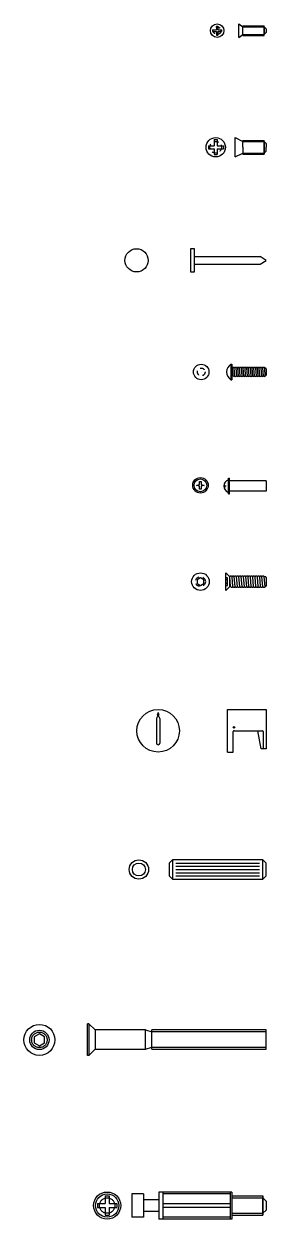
# Model space of a CAD drawing. Header units: centimetres. Extents: x 95 to 1072, y -88 to 650.
# Drawn here: x 94.54 to 100.79, y 495.63 to 526.51 of the extents above; entities that cross this region are included whole.
import ezdxf

# ---------------------------------------------------------------- set-up
doc = ezdxf.new("R2010")
doc.units = ezdxf.units.CM
doc.linetypes.add('ACAD_ISO02W100', pattern=[15, 12, -3])
doc.layers.add('filetto', color=6, linetype='ACAD_ISO02W100')
doc.layers.add('Viti', color=90, linetype='Continuous')

# ---------------------------------------------------------------- blocks, each defined once
blk = doc.blocks.new('drawer rail screw')
at = {"layer": 'filetto'}
for p, q in [((-0.85, 3.105), (-0.85, 0.151)), ((-0.85, 3.105), (-0.35, 3.105)), ((-0.35, 0.151), (-0.35, 3.105)), ((-0.85, 0.151), (-0.35, 0.151))]:
    blk.add_line(p, q, dxfattribs=at)
at = {"layer": 'Viti'}
for p, q in [((-1.009, 4.766), (-0.192, 4.766)), ((-1.009, 4.733), (-1.009, 4.766)), ((-0.192, 4.733), (-1.009, 4.733)), ((-1.009, 4.733), (-0.85, 4.566)), ((-0.192, 4.733), (-0.35, 4.566)), ((-0.192, 4.733), (-0.192, 4.766)), ((-0.35, 4.566), (-0.85, 4.566)), ((-0.85, 4.566), (-0.85, 3.266)), ((-0.35, 3.266), (-0.35, 4.566)), ((-0.85, 3.266), (-0.8, 3.105)), ((-0.85, 3.266), (-0.35, 3.266)), ((-0.8, 3.105), (-0.8, 0.151)), ((-0.35, 3.266), (-0.4, 3.105)), ((-0.4, 0.151), (-0.4, 3.105)), ((-0.8, 0.151), (-0.4, 0.151))]:
    blk.add_line(p, q, dxfattribs=at)
blk = doc.blocks.new('wood dowel')
at = {"layer": 'Viti'}
for p, q in [((-0.832, 2.736), (-0.915, 2.653)), ((-0.415, 2.653), (-0.915, 2.653)), ((-0.915, 2.653), (-0.915, 1.694)), ((-0.498, 2.736), (-0.832, 2.736)), ((-0.832, 2.569), (-0.832, 1.694)), ((-0.748, 2.569), (-0.748, 1.694)), ((-0.665, 2.569), (-0.665, 1.694)), ((-0.582, 2.569), (-0.582, 1.694)), ((-0.498, 2.736), (-0.415, 2.653)), ((-0.498, 2.569), (-0.498, 1.694)), ((-0.415, 1.694), (-0.415, 2.653)), ((-0.915, 1.694), (-0.915, 0.319)), ((-0.832, 1.694), (-0.832, 0.403)), ((-0.748, 1.694), (-0.748, 0.403)), ((-0.665, 1.694), (-0.665, 0.403)), ((-0.582, 1.694), (-0.582, 0.403)), ((-0.498, 1.694), (-0.498, 0.403)), ((-0.415, 0.319), (-0.415, 1.694)), ((-0.915, 0.319), (-0.415, 0.319)), ((-0.832, 0.236), (-0.915, 0.319)), ((-0.498, 0.236), (-0.415, 0.319)), ((-0.832, 0.236), (-0.498, 0.236))]:
    blk.add_line(p, q, dxfattribs=at)

msp = doc.modelspace()

# ---------------------------------------------------------------- linework, layer by layer
at = {"layer": 'filetto'}
for p, q in [((100.193, 526.463), (100.743, 526.463)), ((100.193, 526.213), (100.193, 526.463)), ((100.743, 526.213), (100.743, 526.463)), ((100.193, 526.213), (100.743, 526.213)), ((100.193, 523.504), (100.743, 523.504)), ((100.193, 523.324), (100.193, 523.504)), ((100.743, 523.324), (100.743, 523.504)), ((100.193, 523.324), (100.193, 523.144)), ((100.743, 523.324), (100.743, 523.144)), ((100.193, 523.144), (100.743, 523.144)), ((99.905, 496.278), (99.905, 495.678)), ((99.905, 496.228), (100.71, 496.228)), ((100.71, 495.728), (100.71, 496.228)), ((99.905, 495.728), (100.71, 495.728))]:
    msp.add_line(p, q, dxfattribs=at)
at = {"layer": 'Viti'}
for p, q in [((99.413, 526.357), (99.51, 526.357)), ((99.413, 526.357), (99.413, 526.318)), ((99.413, 526.318), (99.51, 526.318)), ((99.51, 526.454), (99.549, 526.454)), ((99.51, 526.454), (99.51, 526.357)), ((99.51, 526.318), (99.51, 526.221)), ((99.549, 526.454), (99.549, 526.357)), ((99.549, 526.357), (99.647, 526.357)), ((99.549, 526.318), (99.646, 526.318)), ((99.549, 526.318), (99.549, 526.221)), ((99.646, 526.357), (99.646, 526.318)), ((100.093, 526.163), (100.093, 526.513)), ((100.093, 526.513), (100.193, 526.438)), ((100.193, 526.238), (100.193, 526.438)), ((100.193, 526.438), (100.743, 526.438)), ((100.743, 526.438), (100.743, 526.238)), ((100.793, 526.388), (100.743, 526.438)), ((100.793, 526.288), (100.743, 526.238)), ((100.793, 526.388), (100.793, 526.288)), ((99.51, 526.221), (99.549, 526.221)), ((100.093, 526.163), (100.193, 526.238)), ((100.193, 526.238), (100.743, 526.238)), ((99.455, 523.524), (99.532, 523.524)), ((99.455, 523.524), (99.455, 523.363)), ((99.532, 523.524), (99.532, 523.363)), ((99.993, 523.574), (100.193, 523.474)), ((99.993, 523.074), (99.993, 523.574)), ((99.31, 523.363), (99.455, 523.363)), ((99.31, 523.363), (99.31, 523.285)), ((99.31, 523.285), (99.455, 523.285)), ((99.455, 523.285), (99.455, 523.141)), ((99.532, 523.363), (99.693, 523.363)), ((99.532, 523.285), (99.693, 523.285)), ((99.532, 523.285), (99.532, 523.141)), ((99.693, 523.363), (99.693, 523.285)), ((100.193, 523.324), (100.193, 523.474)), ((100.193, 523.474), (100.743, 523.474)), ((100.193, 523.324), (100.193, 523.174)), ((100.743, 523.474), (100.743, 523.324)), ((100.793, 523.424), (100.743, 523.474)), ((100.743, 523.174), (100.743, 523.324)), ((100.793, 523.224), (100.743, 523.174)), ((100.793, 523.424), (100.793, 523.324)), ((100.793, 523.224), (100.793, 523.324)), ((99.455, 523.141), (99.532, 523.141)), ((99.993, 523.074), (100.193, 523.174)), ((100.193, 523.174), (100.743, 523.174)), ((98.943, 520.703), (98.843, 520.703)), ((98.843, 520.703), (98.843, 520.103)), ((98.943, 520.103), (98.943, 520.703)), ((98.943, 520.503), (100.643, 520.503)), ((100.793, 520.403), (100.643, 520.503)), ((98.843, 520.103), (98.943, 520.103)), ((98.943, 520.303), (100.643, 520.303)), ((100.643, 520.303), (100.793, 520.403)), ((99.886, 517.718), (99.909, 517.718)), ((99.886, 517.718), (99.886, 517.318)), ((99.909, 517.718), (99.909, 517.318)), ((99.886, 517.318), (99.909, 517.318)), ((99.925, 517.617), (99.909, 517.617)), ((99.942, 517.419), (99.909, 517.419)), ((99.942, 517.419), (99.925, 517.617)), ((99.988, 517.419), (99.971, 517.617)), ((100.034, 517.419), (100.018, 517.617)), ((100.08, 517.419), (100.064, 517.617)), ((100.127, 517.419), (100.11, 517.617)), ((100.173, 517.419), (100.156, 517.617)), ((100.219, 517.419), (100.203, 517.617)), ((100.265, 517.419), (100.249, 517.617)), ((100.311, 517.419), (100.295, 517.617)), ((100.358, 517.419), (100.341, 517.617)), ((100.404, 517.419), (100.387, 517.617)), ((100.45, 517.419), (100.434, 517.617)), ((100.496, 517.419), (100.48, 517.617)), ((100.543, 517.419), (100.526, 517.617)), ((100.589, 517.419), (100.572, 517.617)), ((100.635, 517.419), (100.618, 517.617)), ((100.681, 517.419), (100.665, 517.617)), ((100.727, 517.419), (100.711, 517.617)), ((100.777, 517.617), (100.757, 517.617)), ((100.774, 517.419), (100.757, 517.617)), ((100.778, 517.419), (100.774, 517.419)), ((100.793, 517.601), (100.793, 517.436)), ((99, 514.588), (99.077, 514.609)), ((99.077, 514.568), (99, 514.588)), ((99.077, 514.609), (99.077, 514.686)), ((99.077, 514.686), (99.118, 514.686)), ((99.077, 514.491), (99.077, 514.568)), ((99.118, 514.686), (99.118, 514.609)), ((99.118, 514.609), (99.195, 514.588)), ((99.195, 514.588), (99.118, 514.568)), ((99.118, 514.568), (99.118, 514.491)), ((99.716, 514.58), (99.716, 514.629)), ((99.764, 514.569), (99.716, 514.58)), ((99.764, 514.569), (99.716, 514.558)), ((99.716, 514.558), (99.716, 514.511)), ((99.822, 514.37), (99.822, 514.77)), ((99.822, 514.77), (99.845, 514.77)), ((99.845, 514.37), (99.845, 514.77)), ((100.793, 514.706), (99.845, 514.706)), ((100.793, 514.706), (100.793, 514.434)), ((99.118, 514.491), (99.077, 514.491)), ((99.822, 514.37), (99.845, 514.37)), ((100.793, 514.434), (99.845, 514.434)), ((99.853, 512.228), (99.753, 512.328)), ((99.753, 511.873), (99.753, 512.328)), ((99.793, 512.201), (99.753, 512.201)), ((99.793, 512.151), (99.753, 512.151)), ((99.793, 512.001), (99.793, 512.201)), ((99.853, 511.973), (99.854, 512.228)), ((99.875, 511.973), (99.854, 512.228)), ((99.935, 511.973), (99.914, 512.228)), ((99.994, 511.973), (99.973, 512.228)), ((100.054, 511.973), (100.033, 512.228)), ((100.113, 511.973), (100.092, 512.228)), ((100.173, 511.973), (100.152, 512.228)), ((100.232, 511.973), (100.211, 512.228)), ((100.292, 511.973), (100.271, 512.228)), ((100.351, 511.973), (100.33, 512.228)), ((100.411, 511.973), (100.39, 512.228)), ((100.47, 511.973), (100.449, 512.228)), ((100.53, 511.973), (100.509, 512.228)), ((100.589, 511.973), (100.568, 512.228)), ((100.649, 511.973), (100.628, 512.228)), ((100.708, 511.973), (100.687, 512.228)), ((100.772, 512.228), (100.747, 512.228)), ((100.768, 511.973), (100.747, 512.228)), ((100.793, 512.207), (100.793, 511.994)), ((99.793, 512.051), (99.753, 512.051)), ((99.753, 512.001), (99.793, 512.001)), ((99.853, 511.973), (99.753, 511.873)), ((99.875, 511.973), (99.853, 511.973)), ((100.773, 511.973), (100.768, 511.973)), ((98.005, 508.717), (97.983, 508.648)), ((98.005, 508.717), (98.026, 508.648)), ((99.793, 508.8), (100.793, 508.8)), ((99.793, 507.695), (99.793, 508.8)), ((100.793, 508.8), (100.793, 507.781)), ((97.959, 508.566), (97.959, 507.929)), ((97.983, 508.648), (98.026, 508.648)), ((98.05, 508.566), (98.05, 507.929)), ((99.946, 507.695), (99.946, 508.228)), ((99.965, 508.247), (100.698, 508.247)), ((100.669, 507.781), (100.581, 508.247)), ((100.717, 508.228), (100.717, 507.781)), ((98.005, 507.884), (98.005, 507.884)), ((100.793, 507.781), (100.669, 507.781)), ((99.793, 507.695), (99.946, 507.695)), ((99.905, 496.328), (98.023, 496.328)), ((98.023, 496.328), (98.023, 495.628)), ((98.123, 496.328), (98.123, 495.628)), ((99.872, 495.628), (99.872, 496.328)), ((99.905, 496.328), (99.905, 496.278)), ((96.439, 496.028), (96.639, 496.028)), ((96.439, 496.028), (96.439, 495.928)), ((96.639, 496.228), (96.739, 496.228)), ((96.639, 496.228), (96.639, 496.028)), ((96.739, 496.228), (96.739, 496.028)), ((96.739, 496.028), (96.939, 496.028)), ((96.939, 496.028), (96.939, 495.928)), ((97.623, 496.278), (97.323, 496.278)), ((97.323, 496.278), (97.323, 495.678)), ((97.623, 496.278), (97.623, 495.678)), ((98.023, 496.128), (97.623, 496.128)), ((99.872, 496.278), (98.123, 496.278)), ((99.873, 496.024), (98.123, 496.024)), ((99.905, 496.178), (100.71, 496.178)), ((100.71, 496.228), (100.71, 495.728)), ((100.793, 496.095), (100.71, 496.178)), ((100.793, 496.095), (100.793, 495.861)), ((96.439, 495.928), (96.639, 495.928)), ((96.639, 495.928), (96.639, 495.728)), ((96.639, 495.728), (96.739, 495.728)), ((96.739, 495.928), (96.939, 495.928)), ((96.739, 495.928), (96.739, 495.728)), ((98.023, 495.828), (97.623, 495.828)), ((99.873, 495.924), (98.123, 495.924)), ((99.905, 495.778), (100.71, 495.778)), ((100.793, 495.861), (100.71, 495.778)), ((97.623, 495.678), (97.323, 495.678)), ((99.905, 495.628), (98.023, 495.628)), ((99.872, 495.678), (98.123, 495.678)), ((99.905, 495.678), (99.905, 495.628))]:
    msp.add_line(p, q, dxfattribs=at)
msp.add_lwpolyline([(99.011, 512.051), (99.098, 512.001), (99.184, 512.051), (99.184, 512.151), (99.098, 512.201), (99.011, 512.151)], close=True, dxfattribs=at)
at = {"layer": 'Viti', "elevation": 7.116}
msp.add_lwpolyline([(94.805, 500.182), (94.938, 500.105), (95.072, 500.182), (95.072, 500.336), (94.938, 500.413), (94.805, 500.336)], close=True, dxfattribs=at)
at = {"layer": 'Viti'}
for centre, radius in [((99.529, 526.338), 0.175), ((99.493, 523.324), 0.25), ((97.448, 520.403), 0.3), ((99.098, 514.59), 0.2), ((99.098, 514.59), 0.165), ((98.005, 508.247), 0.55), ((99.965, 508.334), 0.019), ((97.508, 504.662), 0.25), ((97.508, 504.662), 0.167), ((94.938, 500.259, 7.116), 0.4), ((94.938, 500.259, 7.116), 0.25), ((96.689, 495.978), 0.35), ((96.689, 495.978), 0.3)]:
    msp.add_circle(centre, radius, dxfattribs=at)
at = {"layer": 'Viti', "linetype": 'ACAD_ISO02W100', "ltscale": 0.01}
for centre, radius in [((99.529, 526.338), 0.1), ((99.493, 523.324), 0.15), ((99.118, 517.518), 0.099), ((99.098, 512.101), 0.127)]:
    msp.add_circle(centre, radius, dxfattribs=at)
at = {"layer": 'Viti', "ltscale": 0.01}
for centre, radius in [((99.118, 517.518), 0.2), ((99.098, 512.101), 0.227)]:
    msp.add_circle(centre, radius, dxfattribs=at)
at = {"layer": 'Viti', "linetype": 'ACAD_ISO02W100'}
for centre in [(94.938, 500.259, 7.116), (96.689, 495.978)]:
    msp.add_circle(centre, 0.2, dxfattribs=at)
at = {"layer": 'Viti'}
for centre, radius, start, end in [((100.002, 517.518), 0.231, 120.1423, 239.7983), ((99.948, 517.612), 0.0237, 13.0426, 166.9574), ((99.995, 517.612), 0.0237, 13.0426, 166.9574), ((100.041, 517.612), 0.0237, 13.0426, 166.9574), ((100.087, 517.612), 0.0237, 13.0426, 166.9574), ((100.133, 517.612), 0.0237, 13.0426, 166.9574), ((100.179, 517.612), 0.0237, 13.0426, 166.9574), ((100.226, 517.612), 0.0237, 13.0426, 166.9574), ((100.272, 517.612), 0.0237, 13.0426, 166.9574), ((100.318, 517.612), 0.0237, 13.0426, 166.9574), ((100.364, 517.612), 0.0237, 13.0426, 166.9574), ((100.411, 517.612), 0.0237, 13.0426, 166.9574), ((100.457, 517.612), 0.0237, 13.0426, 166.9574), ((100.503, 517.612), 0.0237, 13.0426, 166.9574), ((100.549, 517.612), 0.0237, 13.0426, 166.9574), ((100.595, 517.612), 0.0237, 13.0426, 166.9574), ((100.642, 517.612), 0.0237, 13.0426, 166.9574), ((100.688, 517.612), 0.0237, 13.0426, 166.9574), ((100.734, 517.612), 0.0237, 13.0426, 166.9574), ((99.965, 517.425), 0.0237, 193.0426, 346.9574), ((100.011, 517.425), 0.0237, 193.0426, 346.9574), ((100.057, 517.425), 0.0237, 193.0426, 346.9574), ((100.103, 517.425), 0.0237, 193.0426, 346.9574), ((100.15, 517.425), 0.0237, 193.0426, 346.9574), ((100.196, 517.425), 0.0237, 193.0426, 346.9574), ((100.242, 517.425), 0.0237, 193.0426, 346.9574), ((100.288, 517.425), 0.0237, 193.0426, 346.9574), ((100.335, 517.425), 0.0237, 193.0426, 346.9574), ((100.381, 517.425), 0.0237, 193.0426, 346.9574), ((100.427, 517.425), 0.0237, 193.0426, 346.9574), ((100.473, 517.425), 0.0237, 193.0426, 346.9574), ((100.519, 517.425), 0.0237, 193.0426, 346.9574), ((100.566, 517.425), 0.0237, 193.0426, 346.9574), ((100.612, 517.425), 0.0237, 193.0426, 346.9574), ((100.658, 517.425), 0.0237, 193.0426, 346.9574), ((100.704, 517.425), 0.0237, 193.0426, 346.9574), ((100.751, 517.425), 0.0237, 193.0426, 346.9574), ((100.777, 517.601), 0.0165, 0, 90), ((100.777, 517.436), 0.0165, 270, 0), ((99.88, 514.57), 0.175, 109.4258, 250.5742), ((99.884, 512.21), 0.0341, 29.1406, 150.8549), ((99.944, 512.21), 0.0341, 29.1406, 150.8549), ((100.003, 512.21), 0.0341, 29.1406, 150.8549), ((100.063, 512.21), 0.0341, 29.1406, 150.8549), ((100.122, 512.21), 0.0341, 29.1406, 150.8549), ((100.182, 512.21), 0.0341, 29.1406, 150.8549), ((100.241, 512.21), 0.0341, 29.1406, 150.8549), ((100.301, 512.21), 0.0341, 29.1406, 150.8549), ((100.36, 512.21), 0.0341, 29.1406, 150.8549), ((100.42, 512.21), 0.0341, 29.1406, 150.8549), ((100.479, 512.21), 0.0341, 29.1406, 150.8549), ((100.539, 512.21), 0.0341, 29.1406, 150.8549), ((100.598, 512.21), 0.0341, 29.1406, 150.8549), ((100.658, 512.21), 0.0341, 29.1406, 150.8549), ((100.717, 512.21), 0.0341, 29.1406, 150.8549), ((100.772, 512.207), 0.0213, 0, 90), ((99.905, 511.99), 0.0341, 209.1428, 330.8572), ((99.965, 511.99), 0.0341, 209.1428, 330.8572), ((100.024, 511.99), 0.0341, 209.1428, 330.8572), ((100.084, 511.99), 0.0341, 209.1428, 330.8572), ((100.143, 511.99), 0.0341, 209.1428, 330.8572), ((100.203, 511.99), 0.0341, 209.1428, 330.8572), ((100.262, 511.99), 0.0341, 209.1428, 330.8572), ((100.322, 511.99), 0.0341, 209.1428, 330.8572), ((100.381, 511.99), 0.0341, 209.1428, 330.8572), ((100.441, 511.99), 0.0341, 209.1428, 330.8572), ((100.5, 511.99), 0.0341, 209.1428, 330.8572), ((100.56, 511.99), 0.0341, 209.1428, 330.8572), ((100.619, 511.99), 0.0341, 209.1428, 330.8572), ((100.679, 511.99), 0.0341, 209.1428, 330.8572), ((100.738, 511.99), 0.0341, 209.1428, 330.8572), ((100.772, 511.994), 0.0213, 270, 0), ((98.005, 508.566), 0.0455, 90, 180), ((98.005, 508.566), 0.0455, 0, 90), ((99.965, 508.228), 0.019, 90, 180), ((100.698, 508.228), 0.019, 0, 90), ((98.005, 507.929), 0.0455, 180, 270), ((98.005, 507.929), 0.0455, 270, 0)]:
    msp.add_arc(centre, radius, start, end, dxfattribs=at)

# ---------------------------------------------------------------- block references
at = {"layer": 'Viti', "rotation": 90}
for name, p in [('wood dowel', (101.03, 505.327)), ('drawer rail screw', (100.945, 500.867))]:
    msp.add_blockref(name, p, dxfattribs=at)

doc.saveas('drawing.dxf')
